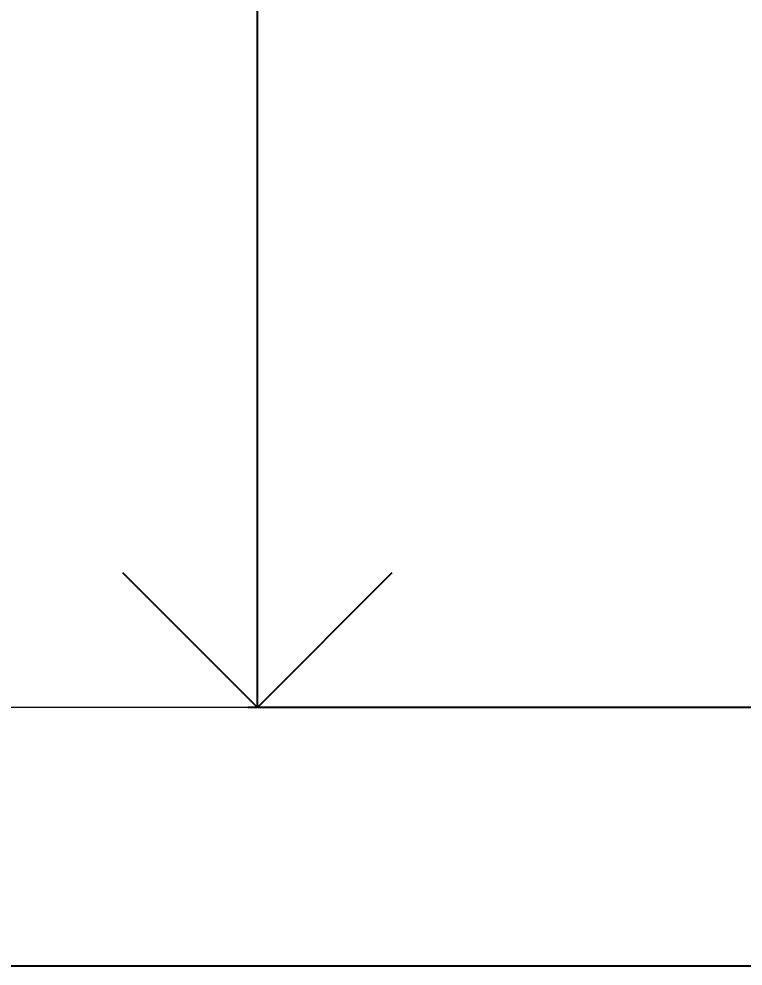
# Model space of a CAD drawing. Header units: millimetres. Extents: x 3470347 to 5996549, y -3470518 to 17149644.
# Drawn here: x 4830330 to 4831675, y 6611107 to 6612866 of the extents above; entities that cross this region are included whole.
import ezdxf

# ---------------------------------------------------------------- set-up
doc = ezdxf.new("R2010")
doc.units = ezdxf.units.MM
doc.header["$MEASUREMENT"] = 0
doc.header["$PDMODE"] = 35
doc.header["$PDSIZE"] = -5
doc.linetypes.add('CENTER', pattern=[50.8, 31.75, -6.35, 6.35, -6.35])
doc.layers.get('0').update_dxf_attribs({"linetype": 'CONTINUOUS', "lineweight": 25})
doc.layers.get('DEFPOINTS').update_dxf_attribs({"linetype": 'CONTINUOUS', "lineweight": 25})
doc.layers.add('BOLT', color=1, linetype='CONTINUOUS')
doc.layers.add('CENTER', color=8, linetype='CENTER', lineweight=0)
doc.styles.add('DIM', font='geniso.shx', dxfattribs={"width": 0.85})
doc.dimstyles.new('ST-100', dxfattribs={"dimscale": 100, "dimtxt": 7, "dimasz": 5, "dimexe": 0.18, "dimexo": 0.0625, "dimgap": 0.2, "dimtad": 0, "dimdec": 0, "dimzin": 0, "dimdsep": 46, "dimtxsty": 'DIM', "dimblk": 'OPEN90', "dimcen": 0.09, "dimclrd": 256, "dimclrt": 7, "dimadec": 0, "dimazin": 0, "dimtfac": 1, "dimtdec": 0, "dimtofl": 0, "dimtmove": 0, "dimatfit": 3, "dimldrblk": 'OPEN90', "dimfxl": 1, "dimtolj": 1, "dimtzin": 0, "dimlwd": -1, "dimarcsym": 0})

# ---------------------------------------------------------------- blocks, each defined once
blk = doc.blocks.new('_Open90')
at = {"color": 0, "linetype": 'ByBlock', "lineweight": -2}
for p, q in [((-0.5, 0.5), (0, 0)), ((0, 0), (-1, 0)), ((0, 0), (-0.5, -0.5))]:
    blk.add_line(p, q, dxfattribs=at)
blk = doc.blocks.new('*D1782')
at = {"layer": 'BOLT', "color": 0, "lineweight": -2}
for p, q in [((4832486.6, 6617387.3), (4830755.3, 6617387.3)), ((4832601.6, 6611587.3), (4830755.3, 6611587.3))]:
    blk.add_line(p, q, dxfattribs=at)
at = {"layer": 'BOLT'}
for p, q in [((4830773.3, 6616887.3), (4830773.3, 6615145)), ((4830773.3, 6612087.3), (4830773.3, 6613829.6))]:
    blk.add_line(p, q, dxfattribs=at)
at = {"layer": 'DEFPOINTS', "color": 0}
for p in [(4830773.3, 6617387.3), (4832492.9, 6617387.3), (4832607.9, 6611587.3)]:
    blk.add_point(p, dxfattribs=at)
at = {"layer": 'BOLT', "xscale": 500, "yscale": 500, "zscale": 500}
for p, rotation in [((4830773.3, 6617387.3), 90), ((4830773.3, 6611587.3), 270)]:
    blk.add_blockref('_Open90', p, dxfattribs=dict(at, rotation=rotation))
at = {"layer": 'BOLT', "color": 7, "insert": (4830773.3, 6614487.3), "char_height": 600, "attachment_point": 5, "rotation": 90, "style": 'DIM'}
blk.add_mtext('\\A1;5800', dxfattribs=at)
blk = doc.blocks.new('*D1789')
at = {"layer": 'BOLT', "color": 0, "lineweight": -2}
for p, q in [((4829887.6, 6640627.3), (4829659.6, 6640627.3)), ((4829887.6, 6611587.3), (4829659.6, 6611587.3))]:
    blk.add_line(p, q, dxfattribs=at)
at = {"layer": 'BOLT'}
for p, q in [((4829677.6, 6640127.3), (4829677.6, 6628346.7)), ((4829677.6, 6612087.3), (4829677.6, 6623867.8))]:
    blk.add_line(p, q, dxfattribs=at)
at = {"layer": 'DEFPOINTS', "color": 0}
for p in [(4829893.9, 6640627.3), (4829677.6, 6611587.3), (4829893.9, 6611587.3)]:
    blk.add_point(p, dxfattribs=at)
at = {"layer": 'BOLT', "xscale": 500, "yscale": 500, "zscale": 500}
for p, rotation in [((4829677.6, 6640627.3), 90), ((4829677.6, 6611587.3), 270)]:
    blk.add_blockref('_Open90', p, dxfattribs=dict(at, rotation=rotation))
at = {"layer": 'BOLT', "color": 7, "insert": (4829677.6, 6626107.3), "char_height": 600, "attachment_point": 5, "rotation": 90, "style": 'DIM'}
blk.add_mtext('\\A1;29040 COL. C/C', dxfattribs=at)
blk = doc.blocks.new('*D1791')
at = {"layer": 'BOLT', "color": 0, "lineweight": -2}
for p, q in [((4832486.6, 6641107.3), (4828543.9, 6641107.3)), ((4832486.6, 6611107.3), (4828543.9, 6611107.3))]:
    blk.add_line(p, q, dxfattribs=at)
at = {"layer": 'BOLT'}
for p, q in [((4828561.9, 6640607.3), (4828561.9, 6628600.8)), ((4828561.9, 6611607.3), (4828561.9, 6623613.8))]:
    blk.add_line(p, q, dxfattribs=at)
at = {"layer": 'DEFPOINTS', "color": 0}
for p in [(4832492.9, 6641107.3), (4828561.9, 6611107.3), (4832492.9, 6611107.3)]:
    blk.add_point(p, dxfattribs=at)
at = {"layer": 'BOLT', "xscale": 500, "yscale": 500, "zscale": 500}
for p, rotation in [((4828561.9, 6641107.3), 90), ((4828561.9, 6611107.3), 270)]:
    blk.add_blockref('_Open90', p, dxfattribs=dict(at, rotation=rotation))
at = {"layer": 'BOLT', "color": 7, "insert": (4828561.9, 6626107.3), "char_height": 600, "attachment_point": 5, "rotation": 90, "style": 'DIM'}
blk.add_mtext('\\A1;30000 WALL O/O', dxfattribs=at)

msp = doc.modelspace()

# ---------------------------------------------------------------- linework, layer by layer
at = {"layer": 'CENTER', "color": 8, "ltscale": 60}
msp.add_line((4864873.95, 6611587.26, 0), (4827811.52, 6611587.26, 0), dxfattribs=at)

# ---------------------------------------------------------------- dimensions: what is measured, and where the dimension line sits
at = {"layer": 'BOLT'}
for base, p1, p2, text, picture, middle in [((4828561.91, 6611107.26, 0), (4832492.87, 6641107.26, 0), (4832492.87, 6611107.26, 0), '<> WALL O/O', '*D1791', (4828561.91, 6626107.26, 0)), ((4829677.57, 6611587.26, 0), (4829893.88, 6640627.26, 0), (4829893.88, 6611587.26, 0), '<> COL. C/C', '*D1789', (4829677.57, 6626107.26, 0))]:
    dim = msp.add_linear_dim(base=base, p1=p1, p2=p2, angle=90, text=text, dimstyle='ST-100', override={"dimtxt": 6, "dimtxsty": 'DIM', "dimblk": 'Open90', "dimtmove": 1}, dxfattribs=at)
    dim.commit()
    dim.dimension.update_dxf_attribs({"geometry": picture, "text_midpoint": middle})
dim = msp.add_linear_dim(base=(4830773.26, 6617387.26, 0), p1=(4832607.87, 6611587.26, 0), p2=(4832492.87, 6617387.26, 0), angle=90, dimstyle='ST-100', override={"dimtxt": 6, "dimblk": 'Open90', "dimtmove": 1}, dxfattribs=at)
dim.commit()
dim.dimension.update_dxf_attribs({"geometry": '*D1782', "text_midpoint": (4830773.26, 6614487.26, 0)})

doc.saveas('drawing.dxf')
